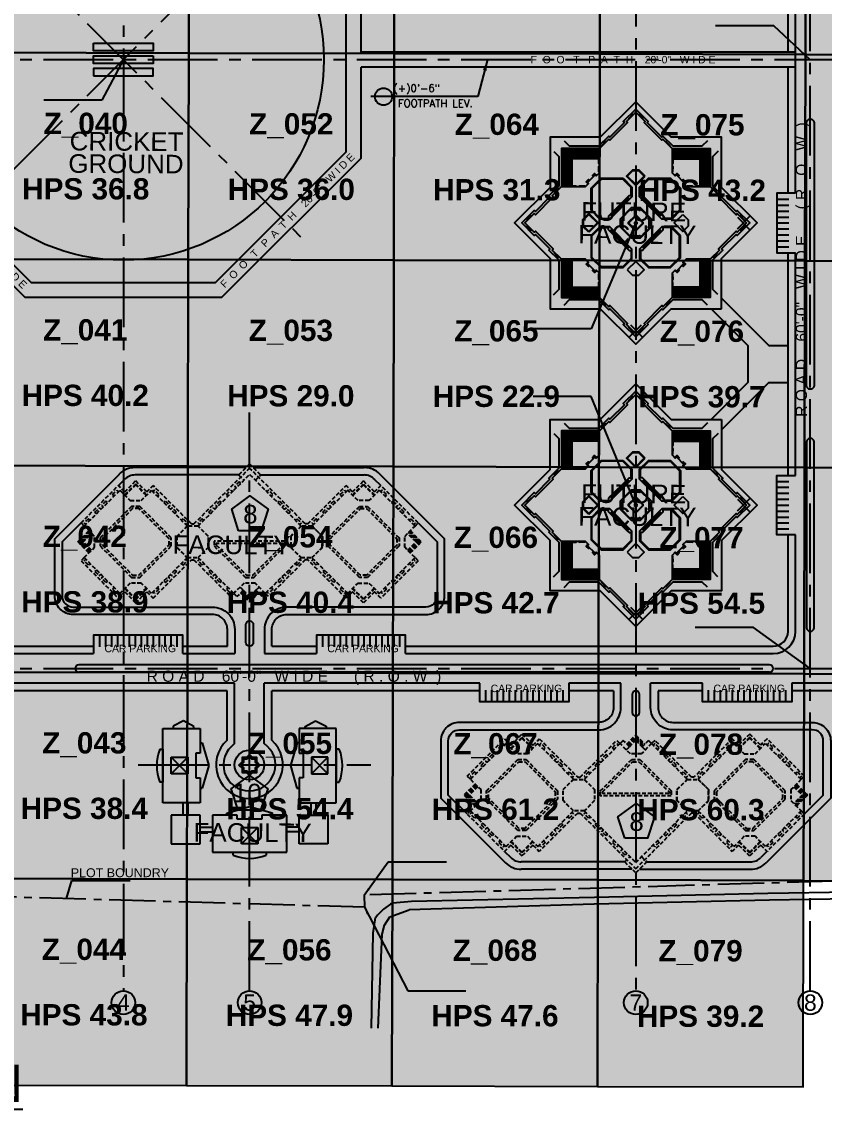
# Model space of a CAD drawing. Header units: inches. Extents: x -2144 to 56079, y -95222 to 39443.
# Drawn here: x 9700 to 22667, y -3264 to 14312 of the extents above; entities that cross this region are included whole.
import ezdxf
from ezdxf.enums import TextEntityAlignment as Align

# ---------------------------------------------------------------- set-up
doc = ezdxf.new("R2010")
doc.units = ezdxf.units.IN
doc.header["$LTSCALE"] = 250
doc.header["$MEASUREMENT"] = 0
doc.header["$PDMODE"] = 3
doc.linetypes.add('CENTER2', pattern=[1.125, 0.75, -0.125, 0.125, -0.125])
doc.linetypes.add('HIDDEN', pattern=[0.375, 0.25, -0.125])
doc.layers.get('0').update_dxf_attribs({"color": 8, "linetype": 'CONTINUOUS', "true_color": 0x555555})
doc.layers.get('DEFPOINTS').update_dxf_attribs({"color": 8, "linetype": 'CONTINUOUS', "true_color": 0x555555})
for name, color, linetype, true_color in [('BOUNDARY', 8, 'CENTER2', 0x555555), ('BUILDING', 8, 'CONTINUOUS', 0x555555), ('COVERED PASSAGE', 8, 'CONTINUOUS', 0x555555), ('CRICKET', 8, 'CONTINUOUS', 0x555555), ('EX-ROAD', 8, 'CONTINUOUS', 0x555555), ('GRID', 8, 'CENTER2', 0x555555), ('I D NUMBER', 8, 'CONTINUOUS', 0x555555), ('LEADER', 8, 'CONTINUOUS', 0x555555), ('LEVEL', 8, 'CONTINUOUS', 0x555555), ('PARKING', 8, 'CONTINUOUS', 0x555555), ('PATH', 8, 'CONTINUOUS', 0x555555), ('PLINTH', 8, 'CONTINUOUS', 0x555555), ('ROAD', 8, 'CONTINUOUS', 0x555555), ('Road-01', 8, 'CONTINUOUS', 0x555555), ('SEAL TEXT', 8, 'CONTINUOUS', 0x555555), ('STEP', 8, 'CONTINUOUS', 0x555555)]:
    doc.layers.add(name, color=color, linetype=linetype, true_color=true_color)
for name, color, linetype in [('CP08_HPS_HIGH', 30, 'Continuous'), ('CP08_HPS_LOW', 3, 'Continuous'), ('CP08_HPS_MODERATE', 2, 'Continuous'), ('CP08_ZONE_LABELS', 7, 'Continuous')]:
    doc.layers.add(name, color=color, linetype=linetype)
doc.styles.add('ARIAL', font='arial.ttf')
doc.styles.add('ARIAL-B', font='arialbd.ttf')
doc.styles.add('ROMANS', font='romans.shx')
doc.dimstyles.new('SCALE-1800', dxfattribs={"dimtxt": 180, "dimasz": 72, "dimexe": 144, "dimexo": 36, "dimgap": 36, "dimtad": 1, "dimdec": 3, "dimlunit": 4, "dimtxsty": 'ROMANS', "dimblk1": 'DOT', "dimblk2": 'DOT', "dimsah": 1, "dimcen": 6, "dimdle": 36, "dimclrd": 256, "dimclre": 256, "dimclrt": 3, "dimazin": 3, "dimtfac": 0.56, "dimtdec": 3, "dimtmove": 2, "dimatfit": 3, "dimfxl": 36, "dimtzin": 13, "dimlwd": -1, "dimlwe": -1})

# ---------------------------------------------------------------- blocks, each defined once
blk = doc.blocks.new('_DOT')
at = {"color": 0, "linetype": 'ByBlock'}
blk.add_line((-0.5, 0), (-1, 0), dxfattribs=at)
at = {"color": 0, "linetype": 'ByBlock', "const_width": 0.5}
blk.add_lwpolyline([(-0.25, 0, 1), (0.25, 0, 1)], format="xyb", close=True, dxfattribs=at)
blk = doc.blocks.new('B-10')
at = {"layer": 'BUILDING'}
for p, q in [((130251871, 30162862), (130249711, 30162862)), ((130249711, 30162862), (130249711, 30161782)), ((130251871, 30161782), (130251871, 30162862)), ((130252231, 30162622), (130253071, 30162622)), ((130252231, 30161782), (130252231, 30162622)), ((130253071, 30162622), (130253071, 30161782)), ((130249711, 30161782), (130250431, 30161782)), ((130250431, 30161782), (130250431, 30161902)), ((130250431, 30161902), (130250431, 30161902)), ((130250431, 30161902), (130251151, 30161902)), ((130251151, 30161902), (130251151, 30161902)), ((130251151, 30161902), (130251151, 30161782)), ((130251151, 30161782), (130251871, 30161782)), ((130253071, 30161782), (130252231, 30161782)), ((130253311, 30161422), (130252231, 30161422)), ((130252231, 30161422), (130252231, 30160702)), ((130253311, 30159262), (130253311, 30161422)), ((130252231, 30160702), (130252351, 30160702)), ((130252351, 30160702), (130252351, 30160702)), ((130252351, 30160702), (130252351, 30159982)), ((130252351, 30159982), (130252231, 30159982)), ((130252231, 30159982), (130252231, 30159262)), ((130252231, 30159262), (130253311, 30159262)), ((130249711, 30157822), (130249711, 30158902)), ((130249711, 30158902), (130250431, 30158902)), ((130250431, 30158902), (130250431, 30158782)), ((130251151, 30158782), (130251151, 30158902)), ((130251151, 30158902), (130251871, 30158902)), ((130251871, 30158902), (130251871, 30157822)), ((130253071, 30158902), (130252231, 30158902)), ((130252231, 30158902), (130252231, 30158062)), ((130253071, 30158062), (130253071, 30158902)), ((130250431, 30158782), (130251151, 30158782)), ((130250431, 30158782), (130250431, 30158782)), ((130251151, 30158782), (130251151, 30158782)), ((130252231, 30158062), (130253071, 30158062)), ((130251871, 30157822), (130249711, 30157822))]:
    blk.add_line(p, q, dxfattribs=at)
at = {"layer": 'COVERED PASSAGE'}
for p, q in [((130252231, 30162274), (130251871, 30162274)), ((130252231, 30162130), (130251871, 30162130)), ((130252579, 30161782), (130252579, 30161422)), ((130252723, 30161782), (130252723, 30161422)), ((130252579, 30158902), (130252579, 30159262)), ((130252723, 30158902), (130252723, 30159262)), ((130252231, 30158554), (130251871, 30158554)), ((130252231, 30158410), (130251871, 30158410))]:
    blk.add_line(p, q, dxfattribs=at)
at = {"layer": 'Road-01'}
for p, q in [((130250311, 30162952), (130250311, 30162862)), ((130251271, 30162862), (130251271, 30162952)), ((130250311, 30162862), (130251271, 30162862)), ((130251031, 30162142), (130250551, 30162622)), ((130250551, 30162142), (130251031, 30162622)), ((130251031, 30162622), (130250551, 30162622)), ((130250551, 30162622), (130250551, 30162142)), ((130251031, 30162142), (130251031, 30162622)), ((130249486, 30162262), (130249648, 30162565)), ((130249648, 30162565), (130249711, 30162565)), ((130249651, 30161960), (130249486, 30162262)), ((130250551, 30162142), (130251031, 30162142)), ((130249711, 30161960), (130249651, 30161960)), ((130250131, 30161782), (130250131, 30161722)), ((130250131, 30161782), (130250131, 30161722)), ((130250131, 30161722), (130250791, 30161533)), ((130250791, 30161533), (130251451, 30161719)), ((130251451, 30161782), (130251451, 30161719)), ((130251451, 30161719), (130251451, 30161782)), ((130251982, 30160342), (130252168, 30161002)), ((130252231, 30161002), (130252168, 30161002)), ((130252168, 30161002), (130252231, 30161002)), ((130253311, 30159862), (130253311, 30160822)), ((130253311, 30160822), (130253401, 30160822)), ((130252591, 30160582), (130253071, 30160102)), ((130252591, 30160102), (130253071, 30160582)), ((130252591, 30160582), (130253071, 30160582)), ((130252591, 30160102), (130252591, 30160582)), ((130253071, 30160582), (130253071, 30160102)), ((130252171, 30159682), (130251982, 30160342)), ((130253071, 30160102), (130252591, 30160102)), ((130253401, 30159862), (130253311, 30159862)), ((130252231, 30159682), (130252171, 30159682)), ((130252231, 30159682), (130252171, 30159682)), ((130250131, 30158962), (130250791, 30159152)), ((130250791, 30159152), (130251451, 30158965)), ((130250131, 30158902), (130250131, 30158962)), ((130250131, 30158902), (130250131, 30158962)), ((130251451, 30158902), (130251451, 30158965)), ((130251451, 30158965), (130251451, 30158902)), ((130249651, 30158725), (130249486, 30158422)), ((130249711, 30158725), (130249651, 30158725)), ((130251031, 30158542), (130250551, 30158062)), ((130250551, 30158542), (130251031, 30158062)), ((130250551, 30158062), (130250551, 30158542)), ((130250551, 30158542), (130251031, 30158542)), ((130251031, 30158542), (130251031, 30158062)), ((130249486, 30158422), (130249648, 30158120)), ((130249648, 30158120), (130249711, 30158120)), ((130251031, 30158062), (130250551, 30158062)), ((130250311, 30157732), (130250311, 30157822)), ((130250311, 30157822), (130251271, 30157822)), ((130251271, 30157822), (130251271, 30157732))]:
    blk.add_line(p, q, dxfattribs=at)
for centre, start, end in [((130250791, 30161717), 68.7607, 111.2393), ((130252166, 30160342), 338.7607, 21.2393), ((130250791, 30158967), 248.7607, 291.2393)]:
    blk.add_arc(centre, 1325, start, end, dxfattribs=at)
blk = doc.blocks.new('FACILITY BUILDING')
at = {"layer": 'BUILDING'}
for points in [[(-1266, 1266), (-1053, 1266), (-1053, 1242), (-648, 1242), (-648, 1266), (-435, 1266), (-159, 990), (-87, 990), (-87, 1014), (87, 1014), (87, 990), (159, 990), (435, 1266), (648, 1266), (648, 1242), (1053, 1242), (1053, 1266), (1266, 1266), (1266, 1053), (1242, 1053), (1242, 648), (1266, 648), (1266, 435), (990, 159), (990, 87), (1014, 87), (1014, -87), (990, -87), (990, -159), (1266, -435), (1266, -648), (1242, -648), (1242, -1053), (1266, -1053), (1266, -1266), (1053, -1266), (1053, -1242), (648, -1242), (648, -1266), (435, -1266), (159, -990), (87, -990), (87, -1014), (-87, -1014), (-87, -990), (-159, -990), (-435, -1266), (-648, -1266), (-648, -1242), (-1053, -1242), (-1053, -1266), (-1266, -1266), (-1266, -1053), (-1242, -1053), (-1242, -648), (-1266, -648), (-1266, -435), (-990, -159), (-990, -87), (-1014, -87), (-1014, 87), (-990, 87), (-990, 159), (-1266, 435), (-1266, 648), (-1242, 648), (-1242, 1053), (-1266, 1053)], [(-366, 655), (-366, 454), (-255, 342), (255, 342), (366, 454), (366, 655), (113, 908), (-113, 908)], [(-655, 366), (-454, 366), (-342, 255), (-342, -255), (-454, -366), (-655, -366), (-908, -113), (-908, 113)], [(655, 366), (454, 366), (342, 255), (342, -255), (454, -366), (655, -366), (908, -113), (908, 113)], [(-366, -655), (-366, -454), (-255, -342), (255, -342), (366, -454), (366, -655), (113, -908), (-113, -908)]]:
    blk.add_lwpolyline(points, close=True, dxfattribs=at)
at = {"layer": 'BUILDING', "color": 7}
for points in [[(-1204, 1266), (-1204, 1275), (-1114, 1275), (-1114, 1266)], [(-496, 1266), (-496, 1275), (-586, 1275), (-586, 1266)], [(-348, 1179), (-342, 1186), (-406, 1249), (-412, 1243)], [(348, 1179), (342, 1186), (406, 1249), (412, 1243)], [(496, 1266), (496, 1275), (586, 1275), (586, 1266)], [(1204, 1266), (1204, 1275), (1114, 1275), (1114, 1266)], [(-1266, 1204), (-1275, 1204), (-1275, 1114), (-1266, 1114)], [(-266, 1097), (-260, 1102), (-324, 1166), (-329, 1160)], [(-167, 998), (-162, 1004), (-225, 1068), (-231, 1062)], [(167, 998), (162, 1004), (225, 1068), (231, 1062)], [(266, 1097), (260, 1102), (324, 1166), (329, 1160)], [(1266, 1204), (1275, 1204), (1275, 1114), (1266, 1114)], [(-96, 990), (-96, 1038), (-45, 1038), (-45, 1014)], [(96, 990), (96, 1038), (45, 1038), (45, 1014)], [(-1266, 496), (-1275, 496), (-1275, 586), (-1266, 586)], [(1266, 496), (1275, 496), (1275, 586), (1266, 586)], [(-1243, 412), (-1249, 406), (-1186, 342), (-1179, 348)], [(1251, 420), (1258, 414), (1194, 350), (1188, 357)], [(-1160, 329), (-1167, 323), (-1103, 259), (-1097, 266)], [(-1062, 231), (-1068, 225), (-1004, 162), (-998, 167)], [(-207, 144), (-201, 137), (-137, 201), (-143, 207)], [(-103, 224), (-103, 215), (-14, 215), (-14, 224)], [(13, 224), (13, 215), (103, 215), (103, 224)], [(207, 144), (201, 137), (137, 201), (143, 207)], [(1062, 231), (1068, 225), (1004, 162), (998, 167)], [(1157, 326), (1164, 320), (1100, 256), (1094, 263)], [(-990, 96), (-1038, 96), (-1038, 45), (-1014, 45)], [(-224, 104), (-215, 104), (-215, 13), (-224, 13)], [(224, 104), (215, 104), (215, 13), (224, 13)], [(990, 96), (1038, 96), (1038, 45), (1014, 45)], [(-1062, -231), (-1068, -225), (-1004, -162), (-998, -167)], [(-990, -96), (-1038, -96), (-1038, -45), (-1014, -45)], [(-224, -14), (-215, -14), (-215, -104), (-224, -104)], [(-207, -144), (-201, -137), (-137, -201), (-143, -207)], [(207, -144), (201, -137), (137, -201), (143, -207)], [(224, -14), (215, -14), (215, -104), (224, -104)], [(990, -96), (1038, -96), (1038, -45), (1014, -45)], [(1062, -231), (1068, -225), (1004, -162), (998, -167)], [(-1249, -418), (-1255, -412), (-1186, -342), (-1179, -348)], [(-1160, -329), (-1167, -323), (-1103, -259), (-1097, -266)], [(-103, -224), (-103, -215), (-14, -215), (-14, -224)], [(13, -224), (13, -215), (103, -215), (103, -224)], [(1160, -329), (1167, -323), (1103, -259), (1097, -266)], [(1243, -412), (1249, -406), (1186, -342), (1179, -348)], [(-1266, -496), (-1275, -496), (-1275, -586), (-1266, -586)], [(1266, -496), (1275, -496), (1275, -586), (1266, -586)], [(-167, -998), (-162, -1004), (-225, -1068), (-231, -1062)], [(-96, -990), (-96, -1038), (-45, -1038), (-45, -1014)], [(96, -990), (96, -1038), (45, -1038), (45, -1014)], [(167, -998), (162, -1004), (225, -1068), (231, -1062)], [(-1266, -1204), (-1275, -1204), (-1275, -1114), (-1266, -1114)], [(-348, -1179), (-342, -1186), (-406, -1249), (-412, -1243)], [(-266, -1097), (-260, -1102), (-324, -1166), (-329, -1160)], [(266, -1097), (260, -1102), (324, -1166), (329, -1160)], [(348, -1179), (342, -1186), (406, -1249), (412, -1243)], [(1266, -1204), (1275, -1204), (1275, -1114), (1266, -1114)], [(-1204, -1266), (-1204, -1275), (-1114, -1275), (-1114, -1266)], [(-496, -1266), (-496, -1275), (-586, -1275), (-586, -1266)], [(496, -1266), (496, -1275), (586, -1275), (586, -1266)], [(1204, -1266), (1204, -1275), (1114, -1275), (1114, -1266)]]:
    blk.add_lwpolyline(points, dxfattribs=at)
at = {"layer": 'BUILDING', "color": 3}
for points in [[(-634, 439), (-634, 561), (-561, 634), (-439, 634), (-439, 439)], [(634, 439), (634, 561), (561, 634), (439, 634), (439, 439)], [(-643, -430), (-643, -565), (-565, -643), (-430, -643), (-430, -430)], [(-634, -439), (-634, -561), (-561, -634), (-439, -634), (-439, -439)], [(643, -430), (643, -565), (565, -643), (430, -643), (430, -430)], [(634, -439), (634, -561), (561, -634), (439, -634), (439, -439)]]:
    blk.add_lwpolyline(points, close=True, dxfattribs=at)
at = {"layer": 'BUILDING', "color": 6}
blk.add_lwpolyline([(-127, 224), (127, 224), (224, 127), (224, -127), (127, -224), (-127, -224), (-224, -127), (-224, 127)], close=True, dxfattribs=at)
at = {"layer": 'BUILDING', "color": 9}
for points in [[(-73, 91), (73, 91), (92, 72), (92, -72), (73, -91), (-73, -91), (-92, -72), (-92, 72)], [(-69, 82), (69, 82), (83, 69), (83, -69), (69, -82), (-69, -82), (-83, -69), (-83, 69)], [(-14, 14), (-7, 14), (0, 21), (7, 14), (14, 14), (14, 7), (21, 0), (14, -7), (14, -14), (7, -14), (0, -21), (-7, -14), (-14, -14), (-14, -7), (-21, 0), (-14, 7)], [(-4, 4), (-2, 4), (0, 6), (2, 4), (4, 4), (4, 2), (6, 0), (4, -2), (4, -4), (2, -4), (0, -6), (-2, -4), (-4, -4), (-4, -2), (-6, 0), (-4, 2)]]:
    blk.add_lwpolyline(points, close=True, dxfattribs=at)
at = {"layer": 'DEFPOINTS'}
for p, q in [((-1228, 1381), (-1228, 1103)), ((1228, 1381), (1228, 1111)), ((-1381, 1228), (-1086, 1228)), ((1386, 1228), (1101, 1228))]:
    blk.add_line(p, q, dxfattribs=at)
for p in [(-1228, 1228), (1228, 1228), (0, 0)]:
    blk.add_point(p, dxfattribs=at)
at = {"layer": 'PLINTH'}
for points in [[(-1760, 120), (-1632, 120), (-1302, 450), (-1302, 684), (-1278, 684), (-1278, 1017), (-1302, 1017), (-1302, 1302), (-1017, 1302), (-1017, 1278), (-684, 1278), (-684, 1302), (-450, 1302), (-120, 1632), (-120, 1748)], [(1760, 120), (1632, 120), (1302, 450), (1302, 684), (1278, 684), (1278, 1017), (1302, 1017), (1302, 1302), (1017, 1302), (1017, 1278), (684, 1278), (684, 1302), (450, 1302), (120, 1632), (120, 1748)], [(260, 366), (353, 459), (353, 649), (108, 894), (-108, 894), (-353, 649), (-353, 459), (-260, 366)], [(-366, -260), (-459, -353), (-649, -353), (-894, -108), (-894, 108), (-649, 353), (-459, 353), (-366, 260)], [(366, 260), (459, 353), (649, 353), (894, 108), (894, -108), (649, -353), (459, -353), (366, -260)], [(-1760, -120), (-1632, -120), (-1302, -450), (-1302, -684), (-1278, -684), (-1278, -1017), (-1302, -1017), (-1302, -1302), (-1017, -1302), (-1017, -1278), (-684, -1278), (-684, -1302), (-450, -1302), (-120, -1632), (-120, -1748)], [(1760, -120), (1632, -120), (1302, -450), (1302, -684), (1278, -684), (1278, -1017), (1302, -1017), (1302, -1302), (1017, -1302), (1017, -1278), (684, -1278), (684, -1302), (450, -1302), (120, -1632), (120, -1748)], [(-260, -366), (-353, -459), (-353, -649), (-108, -894), (108, -894), (353, -649), (353, -459), (260, -366)]]:
    blk.add_lwpolyline(points, dxfattribs=at)
at = {"layer": 'STEP'}
for p, q in [((196, 390), (-197, 390)), ((196, 378), (-197, 378)), ((196, 366), (-197, 366)), ((196, 354), (-197, 354)), ((-390, -197), (-390, 196)), ((-378, -197), (-378, 196)), ((-366, -197), (-366, 196)), ((-354, -197), (-354, 196)), ((354, -197), (354, 196)), ((366, -197), (366, 196)), ((378, -197), (378, 196)), ((390, -197), (390, 196)), ((196, -354), (-197, -354)), ((196, -366), (-197, -366)), ((196, -378), (-197, -378)), ((196, -390), (-197, -390))]:
    blk.add_line(p, q, dxfattribs=at)
for points in [[(-435, 1266), (0, 1701), (435, 1266)], [(-418, 1249), (0, 1667), (418, 1249)], [(-395, 1238), (0, 1633), (395, 1238)], [(-378, 1221), (0, 1599), (378, 1221)], [(-361, 1204), (0, 1565), (361, 1204)], [(-344, 1187), (0, 1531), (344, 1187)], [(-333, 1164), (0, 1497), (333, 1164)], [(-311, 1153), (0, 1463), (311, 1153)], [(-1266, -435), (-1701, 0), (-1266, 435)], [(-1255, -412), (-1667, 0), (-1249, 418)], [(-1238, -395), (-1633, 0), (-1238, 395)], [(-1221, -378), (-1599, 0), (-1221, 378)], [(-1204, -361), (-1565, 0), (-1204, 361)], [(-197, 342), (-197, 390), (-236, 390), (-269, 357)], [(196, 342), (196, 390), (236, 390), (269, 357)], [(1204, -361), (1565, 0), (1204, 361)], [(1221, -378), (1599, 0), (1221, 378)], [(1238, -395), (1633, 0), (1238, 395)], [(1249, -418), (1667, 0), (1255, 412)], [(1266, -435), (1701, 0), (1266, 435)], [(-1187, -344), (-1531, 0), (-1187, 344)], [(-1164, -333), (-1497, 0), (-1164, 333)], [(-1154, -310), (-1463, 0), (-1154, 310)], [(-342, 196), (-390, 196), (-390, 236), (-357, 269)], [(-95, 215), (-95, 191), (-113, 191), (-191, 114), (-191, 95), (-215, 95)], [(95, 215), (95, 191), (113, 191), (191, 114), (191, 95), (215, 95)], [(342, 196), (390, 196), (390, 236), (357, 269)], [(1154, -310), (1463, 0), (1154, 310)], [(1164, -333), (1497, 0), (1164, 333)], [(1187, -344), (1531, 0), (1181, 350)], [(-95, -215), (-95, -191), (-113, -191), (-191, -114), (-191, -95), (-215, -95)], [(95, -215), (95, -191), (113, -191), (191, -114), (191, -95), (215, -95)], [(-342, -197), (-390, -197), (-390, -236), (-357, -269)], [(-197, -342), (-197, -390), (-236, -390), (-269, -357)], [(196, -342), (196, -390), (236, -390), (269, -357)], [(342, -197), (390, -197), (390, -236), (357, -269)], [(-378, -1221), (0, -1599), (378, -1221)], [(-361, -1204), (0, -1565), (361, -1204)], [(-344, -1187), (0, -1531), (344, -1187)], [(-333, -1164), (0, -1497), (333, -1164)], [(-311, -1153), (0, -1463), (311, -1153)], [(-435, -1266), (0, -1701), (435, -1266)], [(-418, -1249), (0, -1667), (418, -1249)], [(-395, -1238), (0, -1633), (395, -1238)]]:
    blk.add_lwpolyline(points, dxfattribs=at)
blk = doc.blocks.new('FUTURE HOSTEL')
at = {"layer": 'BUILDING', "color": 9, "linetype": 'HIDDEN'}
for p, q in [((939, 799), (900, 799)), ((2724, 782), (2121, 179)), ((2673, 833), (2724, 782)), ((1662, 281), (1559, 179)), ((1662, 281), (1840, 103)), ((2018, 281), (1840, 103)), ((2018, 281), (2121, 179))]:
    blk.add_line(p, q, dxfattribs=at)
for points in [[(-2018, 1845), (-1840, 2023), (-1662, 1845)], [(-2012, 1838), (-1840, 2010), (-1668, 1838)], [(2673, 1344), (2724, 1395), (2121, 1998), (2018, 1896), (1840, 2074), (1662, 1896), (1559, 1998), (939, 1379), (900, 1379), (306, 1973), (255, 1922)], [(2018, 1845), (1840, 2023), (1662, 1845)], [(2012, 1838), (1840, 2010), (1668, 1838)], [(-2189, 1828), (-2214, 1854), (-2144, 1924), (-2119, 1898)], [(-1491, 1828), (-1465, 1854), (-1535, 1924), (-1561, 1898)], [(-349, 1828), (-375, 1854), (-305, 1924), (-279, 1898)], [(349, 1828), (375, 1854), (305, 1924), (279, 1898)], [(1491, 1828), (1465, 1854), (1535, 1924), (1561, 1898)], [(2189, 1828), (2214, 1854), (2144, 1924), (2119, 1898)], [(-2473, 1544), (-2499, 1569), (-2429, 1639), (-2403, 1614)], [(-2295, 1722), (-2321, 1747), (-2391, 1677), (-2365, 1652)], [(-1385, 1722), (-1359, 1747), (-1289, 1677), (-1315, 1652)], [(-1207, 1544), (-1181, 1569), (-1251, 1639), (-1277, 1614)], [(-633, 1544), (-659, 1569), (-589, 1639), (-563, 1614)], [(-455, 1722), (-481, 1747), (-551, 1677), (-525, 1652)], [(455, 1722), (481, 1747), (551, 1677), (525, 1652)], [(633, 1544), (659, 1569), (589, 1639), (563, 1614)], [(1207, 1544), (1181, 1569), (1251, 1639), (1277, 1614)], [(1385, 1722), (1359, 1747), (1289, 1677), (1315, 1652)], [(2295, 1722), (2321, 1747), (2391, 1677), (2365, 1652)], [(2473, 1544), (2499, 1569), (2429, 1639), (2403, 1614)], [(-2579, 1438), (-2605, 1463), (-2675, 1393), (-2649, 1368)], [(-1100, 1438), (-1075, 1463), (-1005, 1393), (-1030, 1368)], [(-739, 1438), (-765, 1463), (-835, 1393), (-809, 1368)], [(739, 1438), (765, 1463), (835, 1393), (809, 1368)], [(1100, 1438), (1075, 1463), (1005, 1393), (1030, 1368)], [(2579, 1438), (2605, 1463), (2675, 1393), (2649, 1368)], [(2562, 1233), (2706, 1089), (2562, 944)], [(2571, 1241), (2723, 1089), (2571, 936)], [(2579, 1250), (2740, 1089), (2579, 927)], [(2588, 1258), (2757, 1089), (2588, 919)], [(2596, 1267), (2774, 1089), (2596, 910)], [(2554, 1224), (2689, 1089), (2554, 953)], [(-2579, 739), (-2605, 714), (-2675, 784), (-2649, 809)], [(-1100, 739), (-1075, 714), (-1005, 784), (-1030, 809)], [(-739, 739), (-765, 714), (-835, 784), (-809, 809)], [(739, 739), (765, 714), (835, 784), (809, 809)], [(1100, 739), (1075, 714), (1005, 784), (1030, 809)], [(2579, 739), (2605, 714), (2675, 784), (2649, 809)], [(-2473, 633), (-2499, 608), (-2429, 538), (-2403, 563)], [(-1207, 633), (-1181, 608), (-1251, 538), (-1277, 563)], [(-633, 633), (-659, 608), (-589, 538), (-563, 563)], [(633, 633), (659, 608), (589, 538), (563, 563)], [(1207, 633), (1181, 608), (1251, 538), (1277, 563)], [(2473, 633), (2499, 608), (2429, 538), (2403, 563)], [(-2295, 455), (-2321, 430), (-2391, 500), (-2365, 525)], [(-1385, 455), (-1359, 430), (-1289, 500), (-1315, 525)], [(-455, 455), (-481, 430), (-551, 500), (-525, 525)], [(455, 455), (481, 430), (551, 500), (525, 525)], [(1385, 455), (1359, 430), (1289, 500), (1315, 525)], [(2295, 455), (2321, 430), (2391, 500), (2365, 525)], [(-2189, 349), (-2214, 324), (-2144, 254), (-2119, 279)], [(-1662, 332), (-1840, 154), (-2018, 332)], [(-1668, 339), (-1840, 167), (-2012, 339)], [(-1491, 349), (-1465, 324), (-1535, 254), (-1561, 279)], [(-349, 349), (-375, 324), (-305, 254), (-279, 279)], [(-145, 145), (-170, 119), (-240, 189), (-215, 215)], [(349, 349), (375, 324), (305, 254), (279, 279)], [(1491, 349), (1465, 324), (1535, 254), (1561, 279)], [(1662, 332), (1840, 154), (2018, 332)], [(1668, 339), (1840, 167), (2012, 339)], [(2189, 349), (2214, 324), (2144, 254), (2119, 279)]]:
    blk.add_lwpolyline(points, dxfattribs=at)
for points in [[(-2673, 833), (-2095, 255), (-1928, 422), (-1752, 422), (-1585, 255), (-1008, 832), (-1176, 1000), (-1176, 1178), (-1008, 1345), (-1585, 1922), (-1752, 1755), (-1928, 1755), (-2095, 1922), (-2673, 1344), (-2506, 1177), (-2506, 1000)], [(-833, 833), (-255, 255), (0, 0), (0, 0), (255, 255), (832, 832), (664, 1000), (664, 1178), (832, 1345), (255, 1922), (88, 1755), (-88, 1755), (-255, 1922), (-833, 1344), (-666, 1177), (-666, 1000)], [(2673, 833), (2095, 255), (1928, 422), (1752, 422), (1585, 255), (1008, 832), (1176, 1000), (1176, 1178), (1008, 1345), (1585, 1922), (1752, 1755), (1928, 1755), (2095, 1922), (2673, 1344), (2506, 1177), (2506, 1000)], [(-1906, 515), (-2414, 1023), (-2414, 1155), (-1906, 1663), (-1774, 1663), (-1266, 1155), (-1266, 1023), (-1774, 515)], [(66, 1663), (574, 1155), (574, 1078), (-574, 1078), (-574, 1155), (-66, 1663)], [(1906, 515), (2414, 1023), (2414, 1155), (1906, 1663), (1774, 1663), (1266, 1155), (1266, 1023), (1774, 515)], [(1891, 551), (2378, 1038), (2378, 1140), (1891, 1627), (1789, 1627), (1302, 1140), (1302, 1038), (1789, 551)], [(-1174, 1000), (-1174, 1177), (-1008, 1343), (-832, 1343), (-666, 1177), (-666, 1000), (-832, 835), (-1008, 835)], [(666, 1000), (666, 1177), (832, 1343), (1008, 1343), (1174, 1177), (1174, 1000), (1008, 835), (832, 835)]]:
    blk.add_lwpolyline(points, close=True, dxfattribs=at)
at = {"layer": 'PLINTH', "color": 9, "linetype": 'HIDDEN'}
for p, q in [((-2673, 833), (-2724, 782)), ((-2724, 782), (-2121, 179)), ((-939, 799), (-1559, 179)), ((-939, 799), (-900, 799)), ((-900, 799), (0, -102)), ((900, 799), (0, -102)), ((939, 799), (1559, 179)), ((-2018, 281), (-2121, 179)), ((-2018, 281), (-1840, 103)), ((-1662, 281), (-1840, 103)), ((-1662, 281), (-1559, 179))]:
    blk.add_line(p, q, dxfattribs=at)
blk.add_lwpolyline([(-2673, 1344), (-2724, 1395), (-2121, 1998), (-2018, 1896), (-1840, 2074), (-1662, 1896), (-1559, 1998), (-939, 1379), (-900, 1379), (-306, 1973), (-255, 1922)], dxfattribs=at)
for points in [[(-1891, 551), (-2378, 1038), (-2378, 1140), (-1891, 1627), (-1789, 1627), (-1302, 1140), (-1302, 1038), (-1789, 551)], [(51, 1627), (538, 1140), (538, 1114), (-538, 1114), (-538, 1140), (-51, 1627)]]:
    blk.add_lwpolyline(points, close=True, dxfattribs=at)
at = {"layer": 'STEP', "color": 9, "linetype": 'HIDDEN'}
for p, q in [((-204, 1973), (-255, 1922)), ((-103, 1871), (-204, 1973)), ((204, 1973), (103, 1871)), ((255, 1922), (204, 1973)), ((-153, 1820), (-103, 1871)), ((103, 1871), (153, 1820))]:
    blk.add_line(p, q, dxfattribs=at)
for points in [[(-145, 1913), (0, 2058), (145, 1913)], [(-136, 1905), (0, 2041), (136, 1905)], [(-128, 1896), (0, 2024), (128, 1896)], [(-120, 1888), (0, 2007), (120, 1888)], [(-111, 1879), (0, 1991), (111, 1879)], [(-103, 1871), (0, 1974), (103, 1871)], [(-2596, 1267), (-2774, 1089), (-2596, 910)], [(-2588, 1258), (-2757, 1089), (-2588, 919)], [(-2579, 1250), (-2740, 1089), (-2579, 927)], [(-2571, 1241), (-2723, 1089), (-2571, 936)], [(-2562, 1233), (-2706, 1089), (-2562, 944)], [(-2554, 1224), (-2689, 1089), (-2554, 953)]]:
    blk.add_lwpolyline(points, dxfattribs=at)

msp = doc.modelspace()

# ---------------------------------------------------------------- hatches: boundary and pattern name
at = {"layer": 'CP08_HPS_HIGH', "transparency": 33554482}
h = msp.add_hatch(color=30, dxfattribs=at)
h.dxf.hatch_style = 1
h.paths.add_polyline_path([(22369, 17120), (22362, 13783), (25683, 13776), (25691, 17113), (22369, 17120)])
h = msp.add_hatch(color=30, dxfattribs=at)
h.dxf.hatch_style = 1
h.paths.add_polyline_path([(22362, 13783), (22354, 10446), (25676, 10438), (25683, 13776), (22362, 13783)])
h = msp.add_hatch(color=30, dxfattribs=at)
h.dxf.hatch_style = 1
h.paths.add_polyline_path([(22354, 10446), (22347, 7109), (25668, 7101), (25676, 10438), (22354, 10446)])
h = msp.add_hatch(color=30, dxfattribs=at)
h.dxf.hatch_style = 1
h.paths.add_polyline_path([(19026, 7116), (19018, 3779), (22340, 3771), (22347, 7109), (19026, 7116)])
h = msp.add_hatch(color=30, dxfattribs=at)
h.dxf.hatch_style = 1
h.paths.add_polyline_path([(22347, 7109), (22340, 3771), (25661, 3764), (25668, 7101), (22347, 7109)])
h = msp.add_hatch(color=30, dxfattribs=at)
h.dxf.hatch_style = 1
h.paths.add_polyline_path([(12376, 3794), (12368, 456), (15690, 449), (15697, 3786), (12376, 3794)])
h = msp.add_hatch(color=30, dxfattribs=at)
h.dxf.hatch_style = 1
h.paths.add_polyline_path([(15697, 3786), (15690, 449), (19011, 442), (19018, 3779), (15697, 3786)])
h = msp.add_hatch(color=30, dxfattribs=at)
h.dxf.hatch_style = 1
h.paths.add_polyline_path([(19018, 3779), (19011, 442), (22332, 434), (22340, 3771), (19018, 3779)])
at = {"layer": 'CP08_HPS_LOW', "transparency": 33554482}
h = msp.add_hatch(color=3, dxfattribs=at)
h.dxf.hatch_style = 1
h.paths.add_polyline_path([(15712, 10461), (15705, 7124), (19026, 7116), (19033, 10453), (15712, 10461)])
at = {"layer": 'CP08_HPS_MODERATE', "transparency": 33554482}
h = msp.add_hatch(color=2, dxfattribs=at)
h.dxf.hatch_style = 1
h.paths.add_polyline_path([(9084, 17150), (9077, 13813), (12398, 13806), (12406, 17143), (9084, 17150)])
h = msp.add_hatch(color=2, dxfattribs=at)
h.dxf.hatch_style = 1
h.paths.add_polyline_path([(12406, 17143), (12398, 13806), (15719, 13798), (15727, 17135), (12406, 17143)])
h = msp.add_hatch(color=2, dxfattribs=at)
h.dxf.hatch_style = 1
h.paths.add_polyline_path([(15727, 17135), (15719, 13798), (19041, 13791), (19048, 17128), (15727, 17135)])
h = msp.add_hatch(color=2, dxfattribs=at)
h.dxf.hatch_style = 1
h.paths.add_polyline_path([(19048, 17128), (19041, 13791), (22362, 13783), (22369, 17120), (19048, 17128)])
h = msp.add_hatch(color=2, dxfattribs=at)
h.dxf.hatch_style = 1
h.paths.add_polyline_path([(9077, 13813), (9069, 10476), (12391, 10468), (12398, 13806), (9077, 13813)])
h = msp.add_hatch(color=2, dxfattribs=at)
h.dxf.hatch_style = 1
h.paths.add_polyline_path([(12398, 13806), (12391, 10468), (15712, 10461), (15719, 13798), (12398, 13806)])
h = msp.add_hatch(color=2, dxfattribs=at)
h.dxf.hatch_style = 1
h.paths.add_polyline_path([(15719, 13798), (15712, 10461), (19033, 10453), (19041, 13791), (15719, 13798)])
h = msp.add_hatch(color=2, dxfattribs=at)
h.dxf.hatch_style = 1
h.paths.add_polyline_path([(19041, 13791), (19033, 10453), (22354, 10446), (22362, 13783), (19041, 13791)])
h = msp.add_hatch(color=2, dxfattribs=at)
h.dxf.hatch_style = 1
h.paths.add_polyline_path([(9069, 10476), (9062, 7138), (12383, 7131), (12391, 10468), (9069, 10476)])
h = msp.add_hatch(color=2, dxfattribs=at)
h.dxf.hatch_style = 1
h.paths.add_polyline_path([(12391, 10468), (12383, 7131), (15705, 7124), (15712, 10461), (12391, 10468)])
h = msp.add_hatch(color=2, dxfattribs=at)
h.dxf.hatch_style = 1
h.paths.add_polyline_path([(19033, 10453), (19026, 7116), (22347, 7109), (22354, 10446), (19033, 10453)])
h = msp.add_hatch(color=2, dxfattribs=at)
h.dxf.hatch_style = 1
h.paths.add_polyline_path([(9062, 7138), (9054, 3801), (12376, 3794), (12383, 7131), (9062, 7138)])
h = msp.add_hatch(color=2, dxfattribs=at)
h.dxf.hatch_style = 1
h.paths.add_polyline_path([(12383, 7131), (12376, 3794), (15697, 3786), (15705, 7124), (12383, 7131)])
h = msp.add_hatch(color=2, dxfattribs=at)
h.dxf.hatch_style = 1
h.paths.add_polyline_path([(15705, 7124), (15697, 3786), (19018, 3779), (19026, 7116), (15705, 7124)])
h = msp.add_hatch(color=2, dxfattribs=at)
h.dxf.hatch_style = 1
h.paths.add_polyline_path([(9054, 3801), (9047, 464), (12368, 456), (12376, 3794), (9054, 3801)])
h = msp.add_hatch(color=2, dxfattribs=at)
h.dxf.hatch_style = 1
h.paths.add_polyline_path([(22340, 3771), (22332, 434), (25653, 427), (25661, 3764), (22340, 3771)])
h = msp.add_hatch(color=2, dxfattribs=at)
h.dxf.hatch_style = 1
h.paths.add_polyline_path([(9047, 464), (9040, -2873), (12361, -2881), (12368, 456), (9047, 464)])
h = msp.add_hatch(color=2, dxfattribs=at)
h.dxf.hatch_style = 1
h.paths.add_polyline_path([(12368, 456), (12361, -2881), (15682, -2888), (15690, 449), (12368, 456)])
h = msp.add_hatch(color=2, dxfattribs=at)
h.dxf.hatch_style = 1
h.paths.add_polyline_path([(15690, 449), (15682, -2888), (19003, -2896), (19011, 442), (15690, 449)])
h = msp.add_hatch(color=2, dxfattribs=at)
h.dxf.hatch_style = 1
h.paths.add_polyline_path([(19011, 442), (19003, -2896), (22325, -2903), (22332, 434), (19011, 442)])
at = {"layer": 'LEVEL', "true_color": 0x555555}
h = msp.add_hatch(color=256, dxfattribs=at)
h.paths.add_polyline_path([(15685, 13102, 0.414214), (15546, 13241), (15546, 13102)])
h.paths.add_polyline_path([(15546, 13102), (15407, 13102, 0.414214), (15546, 12964)])

# ---------------------------------------------------------------- linework, layer by layer
at = {"layer": 'BOUNDARY', "ltscale": 4, "true_color": 0x555555}
for p, q in [((15236, 0), (0, 439)), ((22820, 422), (15235, 198)), ((15235, 198), (15236, 0))]:
    msp.add_line(p, q, dxfattribs=at)
at = {"layer": 'CP08_HPS_HIGH', "color": 30}
for points in [[(22369, 17120), (22362, 13783), (25683, 13776), (25691, 17113), (22369, 17120)], [(22362, 13783), (22354, 10446), (25676, 10438), (25683, 13776), (22362, 13783)], [(22354, 10446), (22347, 7109), (25668, 7101), (25676, 10438), (22354, 10446)], [(19026, 7116), (19018, 3779), (22340, 3771), (22347, 7109), (19026, 7116)], [(22347, 7109), (22340, 3771), (25661, 3764), (25668, 7101), (22347, 7109)], [(12376, 3794), (12368, 456), (15690, 449), (15697, 3786), (12376, 3794)], [(15697, 3786), (15690, 449), (19011, 442), (19018, 3779), (15697, 3786)], [(19018, 3779), (19011, 442), (22332, 434), (22340, 3771), (19018, 3779)]]:
    msp.add_lwpolyline(points, close=True, dxfattribs=at)
at = {"layer": 'CP08_HPS_LOW', "color": 3}
msp.add_lwpolyline([(15712, 10461), (15705, 7124), (19026, 7116), (19033, 10453), (15712, 10461)], close=True, dxfattribs=at)
at = {"layer": 'CP08_HPS_MODERATE', "color": 2}
for points in [[(9084, 17150), (9077, 13813), (12398, 13806), (12406, 17143), (9084, 17150)], [(12406, 17143), (12398, 13806), (15719, 13798), (15727, 17135), (12406, 17143)], [(15727, 17135), (15719, 13798), (19041, 13791), (19048, 17128), (15727, 17135)], [(19048, 17128), (19041, 13791), (22362, 13783), (22369, 17120), (19048, 17128)], [(9077, 13813), (9069, 10476), (12391, 10468), (12398, 13806), (9077, 13813)], [(12398, 13806), (12391, 10468), (15712, 10461), (15719, 13798), (12398, 13806)], [(15719, 13798), (15712, 10461), (19033, 10453), (19041, 13791), (15719, 13798)], [(19041, 13791), (19033, 10453), (22354, 10446), (22362, 13783), (19041, 13791)], [(9069, 10476), (9062, 7138), (12383, 7131), (12391, 10468), (9069, 10476)], [(12391, 10468), (12383, 7131), (15705, 7124), (15712, 10461), (12391, 10468)], [(19033, 10453), (19026, 7116), (22347, 7109), (22354, 10446), (19033, 10453)], [(9062, 7138), (9054, 3801), (12376, 3794), (12383, 7131), (9062, 7138)], [(12383, 7131), (12376, 3794), (15697, 3786), (15705, 7124), (12383, 7131)], [(15705, 7124), (15697, 3786), (19018, 3779), (19026, 7116), (15705, 7124)], [(9054, 3801), (9047, 464), (12368, 456), (12376, 3794), (9054, 3801)], [(22340, 3771), (22332, 434), (25653, 427), (25661, 3764), (22340, 3771)], [(9047, 464), (9040, -2873), (12361, -2881), (12368, 456), (9047, 464)], [(12368, 456), (12361, -2881), (15682, -2888), (15690, 449), (12368, 456)], [(15690, 449), (15682, -2888), (19003, -2896), (19011, 442), (15690, 449)], [(19011, 442), (19003, -2896), (22325, -2903), (22332, 434), (19011, 442)]]:
    msp.add_lwpolyline(points, close=True, dxfattribs=at)
at = {"layer": 'CRICKET', "color": 9, "true_color": 0x555555}
for points in [[(10862, 13964), (11822, 13964), (11822, 13844), (10862, 13844)], [(10862, 13436), (11822, 13436), (11822, 13556), (10862, 13556)]]:
    msp.add_lwpolyline(points, close=True, dxfattribs=at)
msp.add_lwpolyline([(11822, 13760), (11822, 13639), (10862, 13639), (10862, 13759), (11822, 13759)], dxfattribs=at)
at = {"layer": 'DEFPOINTS', "true_color": 0x555555}
msp.add_point((11342, 13700), dxfattribs=at)
at = {"layer": 'EX-ROAD', "true_color": 0x555555}
for p, q in [((18957, 164, 11), (21758, 229, 8)), ((21758, 229, 8), (25000, 280, 16)), ((15698, 73, 8), (15999, 99, 5)), ((18952, 50, 12), (15958, -42, 7)), ((15999, 99, 5), (18957, 164, 11)), ((21782, 117, 9), (18952, 50, 12)), ((25013, 167, 14), (21782, 117, 9)), ((15381, -419, 9), (15418, -165, 11)), ((15559, -290, 5), (15648, -154, 5)), ((15648, -154, 5), (15958, -42, 7)), ((15522, -432, 7), (15559, -290, 5)), ((15353, -1953, -6), (15381, -419, 9)), ((15460, -1954, 7), (15522, -432, 7))]:
    msp.add_line(p, q, dxfattribs=at)
msp.add_arc((16070, -648, 11), 811, 117.2858, 143.411, dxfattribs=at)
at = {"layer": 'GRID', "ltscale": 6, "true_color": 0x555555}
for p, q in [((11342, 35816), (11342, -1350)), ((22442, -1350), (22442, 35816)), ((19622, 23799), (19622, -1350)), ((8372, 10730), (14312, 16670)), ((8372, 16670), (14312, 10730)), ((-1762, 13700), (56079, 13700)), ((13382, -1350), (13382, 7995)), ((-1761, 3860), (55119, 3860)), ((11580, 2300, -2), (15341, 2300, -2))]:
    msp.add_line(p, q, dxfattribs=at)
at = {"layer": 'LEADER', "true_color": 0x555555}
for points in [[(13205, 6085), (13092, 6433), (13388, 6648), (13683, 6433), (13570, 6085)], [(19445, 1116), (19332, 1463), (19627, 1678), (19923, 1463), (19810, 1116)]]:
    msp.add_lwpolyline(points, close=True, dxfattribs=at)
at = {"layer": 'LEADER', "true_color": 0x555555, "elevation": -2}
msp.add_lwpolyline([(13195, 1568), (13082, 1915), (13378, 2130), (13674, 1915), (13560, 1568)], close=True, dxfattribs=at)
at = {"layer": 'LEVEL', "true_color": 0x555555}
msp.add_circle((15546, 13102), 139, dxfattribs=at)
at = {"layer": 'PARKING', "true_color": 0x555555}
for p, q in [((21902, 11444), (22094, 11444)), ((21902, 11348), (22094, 11348)), ((21902, 11252), (22094, 11252)), ((21902, 11156), (22094, 11156)), ((21902, 11060), (22094, 11060)), ((21902, 10964), (22094, 10964)), ((21902, 10868), (22094, 10868)), ((21902, 10772), (22094, 10772)), ((21902, 10676), (22094, 10676)), ((21902, 6884), (22094, 6884)), ((21902, 6788), (22094, 6788)), ((21902, 6692), (22094, 6692)), ((21902, 6596), (22094, 6596)), ((21902, 6500), (22094, 6500)), ((21902, 6404), (22094, 6404)), ((21902, 6308), (22094, 6308)), ((21902, 6212), (22094, 6212)), ((21902, 6116), (22094, 6116)), ((10958, 4400), (10958, 4208)), ((11054, 4400), (11054, 4208)), ((11150, 4400), (11150, 4208)), ((11246, 4400), (11246, 4208)), ((11342, 4400), (11342, 4208)), ((11438, 4400), (11438, 4208)), ((11534, 4400), (11534, 4208)), ((11630, 4400), (11630, 4208)), ((11726, 4400), (11726, 4208)), ((11822, 4400), (11822, 4208)), ((11918, 4400), (11918, 4208)), ((12014, 4400), (12014, 4208)), ((12110, 4400), (12110, 4208)), ((12206, 4400), (12206, 4208)), ((14558, 4400), (14558, 4208)), ((14654, 4400), (14654, 4208)), ((14750, 4400), (14750, 4208)), ((14846, 4400), (14846, 4208)), ((14942, 4400), (14942, 4208)), ((15038, 4400), (15038, 4208)), ((15134, 4400), (15134, 4208)), ((15230, 4400), (15230, 4208)), ((15326, 4400), (15326, 4208)), ((15422, 4400), (15422, 4208)), ((15518, 4400), (15518, 4208)), ((15614, 4400), (15614, 4208)), ((15710, 4400), (15710, 4208)), ((15806, 4400), (15806, 4208)), ((17198, 3320), (17198, 3512)), ((17294, 3320), (17294, 3512)), ((17390, 3320), (17390, 3512)), ((17486, 3320), (17486, 3512)), ((17582, 3320), (17582, 3512)), ((17678, 3320), (17678, 3512)), ((17774, 3320), (17774, 3512)), ((17870, 3320), (17870, 3512)), ((17966, 3320), (17966, 3512)), ((18062, 3320), (18062, 3512)), ((18158, 3320), (18158, 3512)), ((18254, 3320), (18254, 3512)), ((18350, 3320), (18350, 3512)), ((18446, 3320), (18446, 3512)), ((20798, 3320), (20798, 3512)), ((20894, 3320), (20894, 3512)), ((20990, 3320), (20990, 3512)), ((21086, 3320), (21086, 3512)), ((21182, 3320), (21182, 3512)), ((21278, 3320), (21278, 3512)), ((21374, 3320), (21374, 3512)), ((21470, 3320), (21470, 3512)), ((21566, 3320), (21566, 3512)), ((21662, 3320), (21662, 3512)), ((21758, 3320), (21758, 3512)), ((21854, 3320), (21854, 3512)), ((21950, 3320), (21950, 3512)), ((22046, 3320), (22046, 3512))]:
    msp.add_line(p, q, dxfattribs=at)
at = {"layer": 'PATH', "true_color": 0x555555}
for p, q in [((22082, 13820), (22082, 15860)), ((22202, 13820), (15182, 13820)), ((22202, 13580), (15182, 13580)), ((22082, 11540), (22082, 13580)), ((22082, 6980), (22082, 10580)), ((13324, 7107), (11531, 7107)), ((13440, 7107), (15233, 7107)), ((11261, 6816), (11361, 6916)), ((13204, 6987), (11531, 6987)), ((13560, 6987), (15233, 6987)), ((15502, 6816), (15402, 6916)), ((22082, 4460), (22082, 6020)), ((9062, 4220, 0), (10862, 4220, 0)), ((12302, 4220), (13022, 4220)), ((13742, 4220, 0), (14462, 4220, 0)), ((15902, 4220), (21842, 4220)), ((13019, 3500), (9062, 3500)), ((13019, 2703, -2), (13019, 3500, -2)), ((17102, 3500), (13739, 3500)), ((13739, 2703, -2), (13739, 3500, -2)), ((19262, 3500), (18542, 3500)), ((20702, 3500), (19982, 3500)), ((25782, 3500), (22142, 3500)), ((17501, 904), (17601, 804)), ((21742, 904), (21642, 804)), ((19444, 734), (17771, 734)), ((19800, 734), (21473, 734)), ((19564, 614), (17771, 614)), ((19680, 614), (21473, 614))]:
    msp.add_line(p, q, dxfattribs=at)
for points in [[(11222, 17540), (9751, 17540), (7502, 15291), (7502, 12110), (9751, 9860), (11342, 9860)], [(15182, 13820), (15182, 15291), (12932, 17540), (11462, 17540)], [(11342, 9860), (12932, 9860), (15182, 12110), (15182, 13580)], [(21008, 9844), (21772, 9080), (22082, 9080)], [(20838, 9674), (21432, 9080), (21432, 8480), (20838, 7886)], [(21008, 7716), (21772, 8480), (22082, 8480)]]:
    msp.add_lwpolyline(points, dxfattribs=at)
for points in [[(7742, 15191), (7742, 12209), (9851, 10100), (12833, 10100), (14942, 12209), (14942, 15191), (12833, 17300), (9851, 17300)], [(21008, 9674), (21008, 10486), (21582, 11060), (21008, 11634), (21008, 12446), (20196, 12446), (19622, 13020), (19048, 12446), (18236, 12446), (18236, 11634), (17662, 11060), (18236, 10486), (18236, 9674), (19048, 9674), (19622, 9100), (20196, 9674)], [(21008, 7886), (21008, 7074), (21582, 6500), (21008, 5926), (21008, 5114), (20196, 5114), (19622, 4540), (19048, 5114), (18236, 5114), (18236, 5926), (17662, 6500), (18236, 7074), (18236, 7886), (19048, 7886), (19622, 8460), (20196, 7886)]]:
    msp.add_lwpolyline(points, close=True, dxfattribs=at)
for points in [[(12782, 4732), (10532, 4732, -0.414214), (10232, 5032), (10232, 5956), (11277, 7001)], [(13982, 4732), (16232, 4732, 0.414214), (16532, 5032), (16532, 5956), (15487, 7001)], [(13022, 4220), (13022, 4492, 0.414214), (12782, 4732)], [(13742, 4220), (13742, 4492, -0.414214), (13982, 4732)], [(19262, 3500), (19262, 3229, -0.414214), (19022, 2989)], [(19982, 3500), (19982, 3229, 0.414214), (20222, 2989)], [(19022, 2989), (16772, 2989, 0.414214), (16472, 2689), (16472, 1764), (17517, 719)], [(20222, 2989), (22472, 2989, -0.414214), (22772, 2689), (22772, 1764), (21727, 719)]]:
    msp.add_lwpolyline(points, format="xyb", dxfattribs=at)
at = {"layer": 'PATH', "color": 3, "true_color": 0x555555, "elevation": -2}
for points in [[(13259, 2349), (13209, 2299), (13259, 2249), (13259, 2179), (13329, 2179), (13379, 2129), (13429, 2179), (13499, 2179), (13499, 2249), (13549, 2299), (13499, 2349), (13499, 2419), (13429, 2419), (13379, 2469), (13329, 2419), (13259, 2419)], [(13283, 2339), (13243, 2299), (13283, 2259), (13283, 2203), (13339, 2203), (13379, 2163), (13419, 2203), (13475, 2203), (13475, 2259), (13515, 2299), (13475, 2339), (13475, 2395), (13419, 2395), (13379, 2435), (13339, 2395), (13283, 2395)]]:
    msp.add_lwpolyline(points, close=True, dxfattribs=at)
at = {"layer": 'PATH', "true_color": 0x555555}
msp.add_circle((13379, 2300, -2), 240, dxfattribs=at)
for centre, radius, start, end in [((11531, 6747), 360, 90, 135), ((15233, 6747), 360, 45, 90), ((11531, 6747), 240, 90, 135), ((15233, 6747), 240, 45, 90), ((21842, 4460), 240, 270, 0), ((13379, 2300, -2), 540, 131.8103, 48.1897), ((17771, 974), 360, 225, 270), ((17771, 974), 240, 225, 270), ((21473, 974), 240, 270, 315), ((21473, 974), 360, 270, 315)]:
    msp.add_arc(centre, radius, start, end, dxfattribs=at)
at = {"layer": 'PLINTH', "linetype": 'HIDDEN', "true_color": 0x555555}
for points in [[(13475, 6902), (13560, 6987), (13382, 7165), (13204, 6987), (13289, 6902)], [(19715, 819), (19800, 734), (19622, 556), (19444, 734), (19529, 819)]]:
    msp.add_lwpolyline(points, dxfattribs=at)
at = {"layer": 'ROAD', "true_color": 0x555555}
for p, q in [((22202, 11540), (22202, 15860)), ((22202, 6980), (22202, 10580)), ((22202, 4460), (22202, 6020)), ((9062, 4100, 0), (10862, 4100, 0)), ((12302, 4100), (13142, 4100)), ((13622, 4100, 0), (14462, 4100, 0)), ((15902, 4100, 0), (21842, 4100)), ((21782, 3920), (10622, 3920)), ((21782, 3800), (10622, 3800)), ((13139, 3620), (9062, 3620)), ((13139, 2645, -2), (13139, 3620, -2)), ((17102, 3620), (13619, 3620)), ((13619, 2645, -2), (13619, 3620, -2)), ((19382, 3620), (18542, 3620)), ((20702, 3620), (19862, 3620)), ((25782, 3620), (22142, 3620))]:
    msp.add_line(p, q, dxfattribs=at)
for points in [[(22502, 8432, -1), (22382, 8432), (22382, 12680, -1), (22502, 12680)], [(22502, 7520, 1), (22382, 7520), (22382, 4520, 1), (22502, 4520)], [(13322, 4568, -1), (13442, 4568), (13442, 4280, -1), (13322, 4280)], [(19562, 3152, 1), (19682, 3152), (19682, 3440, 1), (19562, 3440)]]:
    msp.add_lwpolyline(points, format="xyb", close=True, dxfattribs=at)
for points in [[(22202, 11540), (21902, 11540), (21902, 10580), (22202, 10580)], [(22202, 6020), (21902, 6020), (21902, 6980), (22202, 6980)], [(12302, 4100), (12302, 4400), (10862, 4400), (10862, 4100)], [(15902, 4100), (15902, 4400), (14462, 4400), (14462, 4100)], [(18542, 3620), (18542, 3320), (17102, 3320), (17102, 3620)], [(22142, 3620), (22142, 3320), (20702, 3320), (20702, 3620)]]:
    msp.add_lwpolyline(points, dxfattribs=at)
for points in [[(10658, 6213), (10352, 5906), (10352, 5032, 0.414214), (10532, 4852), (12782, 4852, -0.414214), (13142, 4492), (13142, 4100)], [(16106, 6213), (16412, 5906), (16412, 5032, -0.414214), (16232, 4852), (13982, 4852, 0.414214), (13622, 4492), (13622, 4100)], [(16898, 1508), (16592, 1814), (16592, 2689, -0.414214), (16772, 2869), (19022, 2869, 0.414214), (19382, 3229), (19382, 3620)], [(22346, 1508), (22652, 1814), (22652, 2689, 0.414214), (22472, 2869), (20222, 2869, -0.414214), (19862, 3229), (19862, 3620)]]:
    msp.add_lwpolyline(points, format="xyb", dxfattribs=at)
msp.add_circle((11342, 13700), 3240, dxfattribs=at)
for centre, radius, start, end in [((21842, 4460), 360, 270, 0), ((10622, 3860), 60, 90, 270), ((21782, 3860), 60, 270, 90), ((13379, 2300, -2), 420, 124.8499, 55.1501)]:
    msp.add_arc(centre, radius, start, end, dxfattribs=at)
at = {"layer": 'SEAL TEXT', "true_color": 0x555555}
for centre in [(11342, -1541), (13382, -1541), (19622, -1541), (22442, -1541)]:
    msp.add_circle(centre, 191, dxfattribs=at)

# ---------------------------------------------------------------- block references
at = {"layer": 'BUILDING', "true_color": 0x555555, "xscale": 0.5555555555620231, "yscale": 0.5555555555620231, "zscale": 0.5555555555620231, "rotation": 270}
msp.add_blockref('B-10', (-16742364, 72363841), dxfattribs=at)
at = {"layer": 'DEFPOINTS', "true_color": 0x555555}
for p, rotation in [((19622, 16340), 224.9999999994773), ((19622, 11060), 224.9999999994681), ((19622, 6500), 224.9999999994681)]:
    msp.add_blockref('FACILITY BUILDING', p, dxfattribs=dict(at, rotation=rotation))
at = {"layer": 'PLINTH', "true_color": 0x555555, "xscale": -1, "rotation": 180}
msp.add_blockref('FUTURE HOSTEL', (13382, 6995), dxfattribs=at)
at = {"layer": 'PLINTH', "true_color": 0x555555}
msp.add_blockref('FUTURE HOSTEL', (19622, 725), dxfattribs=at)

# ---------------------------------------------------------------- texts
at = {"layer": 'CP08_ZONE_LABELS', "color": 7, "style": 'ARIAL-B'}
for s, p in [('Z_040', (10734, 12670)), ('Z_052', (14055, 12662)), ('Z_064', (17376, 12655)), ('Z_075', (20698, 12647)), ('HPS 36.8', (10734, 11612)), ('HPS 36.0', (14055, 11604)), ('HPS 31.3', (17376, 11597)), ('HPS 43.2', (20698, 11589)), ('Z_041', (10726, 9332)), ('Z_053', (14048, 9325)), ('Z_065', (17369, 9317)), ('Z_076', (20690, 9310)), ('HPS 40.2', (10726, 8274)), ('HPS 29.0', (14048, 8267)), ('HPS 22.9', (17369, 8259)), ('HPS 39.7', (20690, 8252)), ('Z_042', (10719, 5995)), ('Z_054', (14040, 5988)), ('Z_066', (17361, 5980)), ('Z_077', (20683, 5973)), ('HPS 38.9', (10719, 4937)), ('HPS 40.4', (14040, 4930)), ('HPS 42.7', (17361, 4922)), ('HPS 54.5', (20683, 4915)), ('Z_043', (10711, 2658)), ('Z_055', (14033, 2650)), ('Z_067', (17354, 2643)), ('Z_078', (20675, 2636)), ('HPS 38.4', (10711, 1600)), ('HPS 54.4', (14033, 1592)), ('HPS 61.2', (17354, 1585)), ('HPS 60.3', (20675, 1578)), ('Z_044', (10704, -679)), ('Z_056', (14025, -687)), ('Z_068', (17346, -694)), ('Z_079', (20668, -702)), ('HPS 43.8', (10704, -1737)), ('HPS 47.9', (14025, -1745)), ('HPS 47.6', (17346, -1752)), ('HPS 39.2', (20668, -1760))]:
    msp.add_text(s, height=343.9, dxfattribs=at).set_placement(p, align=Align.MIDDLE_CENTER)
at = {"layer": 'LEADER', "true_color": 0x555555, "style": 'ARIAL'}
for s, height, p in [('F  O  O   T   P  A  T  H    20\'-0"   W I D E', 120, (19416, 13640)), ('R O A D    60\'-0"   W I D E      ( R . O . W  )', 180, (14098, 3645))]:
    msp.add_text(s, height=height, dxfattribs=at).set_placement(p, align=Align.CENTER)
for s, height, rotation, p in [('R O A D    60\'-0"   W I D E      ( R . O . W  )', 180, 90, (22388, 10308)), ('F  O  O   T   P  A  T  H    20\'-0"   W I D E', 120, 315, (8655, 11046)), ('F  O  O   T   P  A  T  H    20\'-0"   W I D E', 120, 45, (14036, 11058))]:
    msp.add_text(s, height=height, rotation=rotation, dxfattribs=at).set_placement(p, align=Align.CENTER)
at = {"layer": 'LEADER', "color": 6, "true_color": 0x555555, "style": 'ARIAL'}
for s, p in [('CRICKET', (11393, 12228)), ('GROUND', (11383, 11866)), ('FUTURE', (19588, 11092)), ('FACULTY', (19647, 10724)), ('FUTURE', (19588, 6532)), ('FACULTY', (19647, 6164)), ('FACULTY', (13091, 5708)), ('FACULTY', (13430, 1058))]:
    msp.add_text(s, height=300, rotation=359.6647, dxfattribs=at).set_placement(p, align=Align.CENTER)
for s, p in [('8', (13277, 6204)), ('10', (13110, 1699, -2)), ('8', (19517, 1235))]:
    msp.add_text(s, height=300, rotation=359.6647, dxfattribs=at).set_placement(p)
at = {"layer": 'LEADER', "color": 2, "true_color": 0x555555, "style": 'ARIAL'}
for s, height, p in [('CAR PARKING', 120, (11615, 4123)), ('CAR PARKING', 120, (15215, 4123)), ('CAR PARKING', 120, (17855, 3478)), ('CAR PARKING', 120, (21455, 3478)), ('PLOT BOUNDRY', 144, (11286, 487))]:
    msp.add_text(s, height=height, dxfattribs=at).set_placement(p, align=Align.CENTER)
at = {"layer": 'LEADER', "true_color": 0x555555, "style": 'ARIAL'}
msp.add_text('%%UMASTER PLAN', height=600, dxfattribs=at).set_placement((3804, -3144))
at = {"layer": 'LEVEL', "color": 2, "true_color": 0x555555, "style": 'ROMANS'}
msp.add_text('(+)0\'-6"', height=120, dxfattribs=at).set_placement((15704, 13239), align=Align.MIDDLE_LEFT)
msp.add_text('FOOTPATH LEV.', height=120, dxfattribs=at).set_placement((16383, 12994), align=Align.MIDDLE)
at = {"layer": 'SEAL TEXT', "color": 6, "true_color": 0x555555, "style": 'ARIAL'}
for s, p in [('8', (22340, -1672)), ('4', (11240, -1672)), ('5', (13280, -1672)), ('7', (19520, -1672))]:
    msp.add_text(s, height=264, dxfattribs=at).set_placement(p)

# ---------------------------------------------------------------- leaders
at = {"layer": 'I D NUMBER', "true_color": 0x555555, "annotation_type": 0, "has_hookline": 1, "hookline_direction": 1, "horizontal_direction": (-1, 0, 0)}
for points in [[(22442, 13695), (21851, 14244), (20911, 14244)], [(11342, 13700), (10996, 13046), (10056, 13046)], [(19622, 11060), (18902, 9347), (17962, 9347)], [(19622, 6500), (18902, 8256), (17962, 8256)], [(22442, 3860), (21523, 4524), (20583, 4524)]]:
    msp.add_leader(points, dimstyle='SCALE-1800', override={"dimasz": 120, "dimgap": 36, "dimtad": 0}, dxfattribs=at)
at = {"layer": 'I D NUMBER', "true_color": 0x555555, "annotation_type": 0, "has_hookline": 1, "hookline_direction": 1}
for points in [[(15235, 198), (15622, 734), (16562, 734)], [(15236, 0), (15936, -1352), (16876, -1352)]]:
    msp.add_leader(points, dimstyle='SCALE-1800', override={"dimasz": 120, "dimgap": 36, "dimtad": 0}, dxfattribs=at)
at = {"layer": 'LEADER', "true_color": 0x555555, "annotation_type": 0, "has_hookline": 1, "hookline_direction": 1}
msp.add_leader([(10425, 141), (10510, 431), (11450, 431)], dimstyle='SCALE-1800', override={"dimgap": 36, "dimtad": 0}, dxfattribs=at)
at = {"layer": 'LEVEL', "true_color": 0x555555, "annotation_type": 0, "has_hookline": 1, "hookline_direction": 1, "horizontal_direction": (-1, 0, 0)}
msp.add_leader([(17228, 13700), (17068, 13102), (15339, 13102)], dimstyle='SCALE-1800', override={"dimasz": 180, "dimgap": 36, "dimtad": 0}, dxfattribs=at)

doc.saveas('drawing.dxf')
